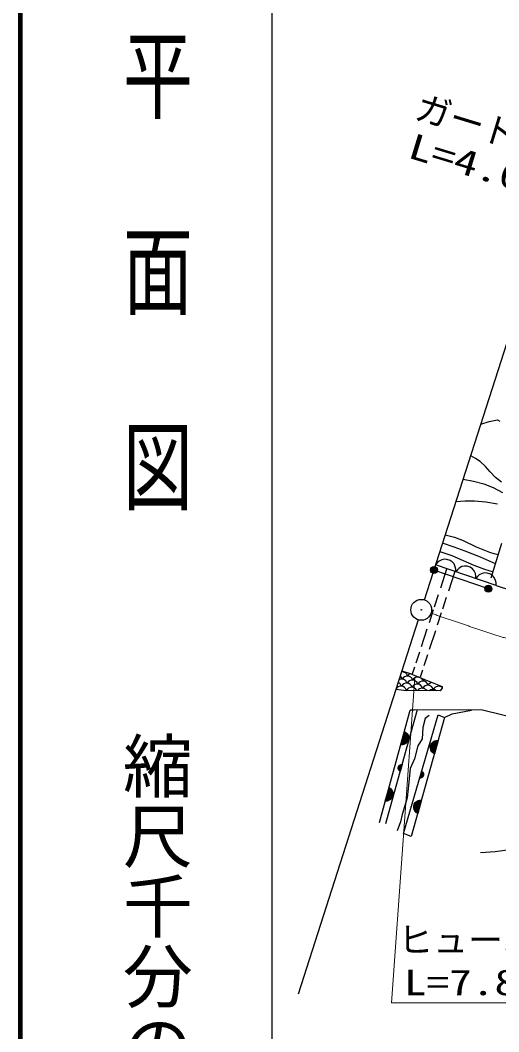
# Model space of a CAD drawing. Units: millimetres, scale not verified. Extents: x 40000 to 680000, y 20000 to 380000.
# Drawn here: x 40000 to 74226, y 269512 to 341798 of the extents above; entities that cross this region are included whole.
import ezdxf
from ezdxf.enums import TextEntityAlignment as Align

# ---------------------------------------------------------------- set-up
doc = ezdxf.new("R2010")
doc.units = ezdxf.units.MM
doc.header["$LTSCALE"] = 1000
doc.linetypes.add('CHAIN', pattern=[18.5, 12, -1.5, 3.5, -1.5])
for name, color, linetype, lineweight in [('M-BGD', 7, 'Continuous', 25), ('M-BGD-HTXT', 7, 'Continuous', 13), ('M-BMK', 2, 'CHAIN', 13), ('M-OTRS', 6, 'Continuous', 25), ('M-TTL', 2, 'Continuous', 140), ('M-TTL-BAND', 7, 'Continuous', 25)]:
    doc.layers.add(name, color=color, linetype=linetype, lineweight=lineweight)
doc.styles.add('@ＭＳ ゴシック', font='')
doc.styles.add('ＭＳ ゴシック', font='')
doc.styles.get('@ＭＳ ゴシック').set_extended_font_data('@MS Gothic')
doc.styles.get('ＭＳ ゴシック').set_extended_font_data('MS Gothic')

# ---------------------------------------------------------------- blocks, each defined once
blk = doc.blocks.new('BUHIN1')
at = {"layer": 'M-BGD'}
blk.add_lwpolyline([(244, 720), (60, 722), (-110, 683), (-316, 596), (-456, 467), (-567, 316), (-643, 93), (-646, -95), (-613, -282), (-502, -476), (-390, -607), (-244, -720)], dxfattribs=at)
blk = doc.blocks.new('BUHIN87')
at = {"layer": 'M-BGD'}
for p, q in [((-442, 185), (475, -65)), ((467, 2), (-401, 239)), ((-349, 289), (445, 73)), ((418, 145), (-284, 337)), ((-210, 381), (374, 222)), ((277, 313), (-82, 411))]:
    blk.add_line(p, q, dxfattribs=at)
blk.add_lwpolyline([(-482, 132), (-414, 232), (-332, 311), (-209, 391), (-88, 420), (36, 426), (185, 385), (289, 318), (379, 231), (444, 99), (476, -11), (482, -132)], close=True, dxfattribs=at)
blk = doc.blocks.new('BUHIN89')
at = {"layer": 'M-BGD'}
for p, q in [((441, -188), (-474, 67)), ((-467, 0), (400, -241)), ((347, -291), (-445, -70)), ((-419, -143), (282, -338)), ((207, -382), (-375, -220)), ((-279, -312), (80, -412))]:
    blk.add_line(p, q, dxfattribs=at)
blk.add_lwpolyline([(482, -134), (412, -234), (331, -313), (207, -393), (85, -421), (-38, -425), (-187, -384), (-291, -316), (-380, -229), (-445, -97), (-476, 13), (-482, 134)], close=True, dxfattribs=at)
blk = doc.blocks.new('BUHIN132')
at = {"layer": 'M-BGD'}
for radius in [249, 220, 191, 161, 132, 97.5, 67.5, 38.8, 7.5]:
    blk.add_circle((0, 0), radius, dxfattribs=at)
blk = doc.blocks.new('BUHIN857')
at = {"layer": 'M-OTRS'}
for radius in [746, 22.5]:
    blk.add_circle((0, 0), radius, dxfattribs=at)

msp = doc.modelspace()

# ---------------------------------------------------------------- linework, layer by layer
at = {"layer": 'M-BGD'}
for p, q in [((68909, 300381), (77855, 328229)), ((73687, 301943), (74449, 304417)), ((73479, 301170), (69593, 302510)), ((74029, 301408), (69710, 302874)), ((70070, 301237), (70517, 302600)), ((71087, 302412), (70621, 300990)), ((69624, 299876), (69913, 300757)), ((74029, 301408), (75145, 301035)), ((70471, 300534), (70202, 299714)), ((69260, 298767), (69559, 299679)), ((70116, 299451), (69826, 298567)), ((68451, 298953), (59883, 272193)), ((68697, 297052), (69108, 298303)), ((69697, 298174), (69255, 296828)), ((68315, 295886), (68569, 296661)), ((69130, 296447), (68872, 295661)), ((67284, 295309), (67887, 295105)), ((67887, 295105), (68497, 294864)), ((68039, 295045), (68217, 295587)), ((68774, 295362), (68609, 294858)), ((68497, 294864), (70175, 294177)), ((66860, 293985), (67620, 293911)), ((70060, 293872), (67620, 293911)), ((70060, 293872), (70175, 294050)), ((70175, 294177), (70175, 294050)), ((65695, 284469), (67895, 292505)), ((67405, 283669), (69896, 292163)), ((68387, 292514), (67659, 289871)), ((68174, 292514), (67895, 292505)), ((67895, 292505), (68174, 292514)), ((73052, 292500), (68174, 292514)), ((69242, 292108), (68951, 291890)), ((69896, 292163), (70351, 291981)), ((70351, 291981), (70897, 292236)), ((70897, 292236), (72279, 292502)), ((77910, 291292), (73052, 292500)), ((70351, 291981), (67968, 283469)), ((68951, 291890), (68805, 291254)), ((68805, 291254), (68751, 290453)), ((67659, 289871), (66131, 284378)), ((68441, 289944), (68205, 289016)), ((68751, 290453), (68441, 289944)), ((67084, 288503), (67034, 288323)), ((67049, 288260), (67130, 288551)), ((67168, 288573), (67071, 288222)), ((67094, 288190), (67204, 288586)), ((67240, 288597), (67119, 288163)), ((67146, 288143), (67273, 288601)), ((68205, 289016), (67896, 288325)), ((67896, 288325), (67805, 287343)), ((68736, 288097), (68602, 287641)), ((68636, 287644), (68763, 288076)), ((68787, 288049), (68672, 287654)), ((68708, 287667), (68810, 288016)), ((68832, 287979), (68747, 287688)), ((68793, 287736), (68846, 287915)), ((67805, 287343), (67677, 286233)), ((67477, 285597), (67314, 285033)), ((67677, 286233), (67477, 285597)), ((67314, 285033), (67186, 284505)), ((67186, 284505), (66968, 283869)), ((67968, 283469), (67405, 283669))]:
    msp.add_line(p, q, dxfattribs=at)
for points in [[(72944, 312942), (73528, 313121), (74139, 313240), (74302, 313147)], [(74412, 308777), (73999, 309121), (73617, 309518), (73271, 309917), (72887, 310268), (72565, 310479), (72216, 310674)], [(71676, 308995), (72427, 308866), (73157, 308679), (73833, 308397), (74498, 308053)], [(74130, 307210), (73312, 307354), (72489, 307438), (71829, 307436), (71161, 307390)], [(73995, 302943), (72928, 303425), (71832, 303853), (71025, 304140), (70207, 304423)], [(70402, 305028), (71049, 304852), (71673, 304621), (72610, 304173), (73570, 303781), (73884, 303693), (74202, 303615)], [(70018, 303834), (70865, 303537), (71689, 303184), (72433, 302845), (73199, 302562), (73505, 302471), (73822, 302381)], [(72924, 282324), (73966, 282402), (75020, 282541), (75539, 282661), (76044, 282839), (76532, 283098), (76994, 283411), (77666, 283908), (78378, 284359), (78956, 284634), (79567, 284857), (80338, 285063), (81133, 285212), (81806, 285308), (82483, 285390)]]:
    msp.add_lwpolyline(points, dxfattribs=at)
for points in [[(67173, 288123), (67123, 288157), (67084, 288198), (67044, 288260), (67029, 288321), (67027, 288382), (67048, 288457), (67082, 288509), (67125, 288554), (67191, 288586), (67246, 288602), (67307, 288604)], [(68710, 288117), (68759, 288082), (68798, 288041), (68837, 287979), (68850, 287917), (68852, 287856), (68830, 287781), (68795, 287730), (68751, 287686), (68685, 287655), (68629, 287639), (68569, 287638)]]:
    msp.add_lwpolyline(points, close=True, dxfattribs=at)
for centre, start, end in [((66921, 294600), 16.40613, 53.87659), ((67326, 294818), 16.40613, 99.62207), ((67681, 294525), 16.40613, 152.34875), ((68086, 294744), 118.64893, 152.34875), ((67225, 293794), 16.40613, 152.34875), ((66870, 294088), 16.40613, 69.23694), ((67276, 294306), 16.40613, 118.50525), ((67630, 294013), 16.40613, 152.34875), ((68035, 294232), 16.40613, 152.34875), ((68390, 293938), 16.40613, 152.34875), ((68440, 294450), 78.5127, 152.34875), ((68795, 294157), 16.40613, 152.34875), ((68440, 294450), 16.40613, 56.98914), ((69149, 293863), 16.40613, 152.34875), ((69200, 294375), 130.88354, 152.34875), ((69554, 294082), 105.98535, 152.34875), ((67985, 293719), 25.86084, 152.34875), ((68744, 293645), 36.18909, 142.02063), ((69504, 293570), 48.19873, 130.01086), ((69909, 293789), 49.73621, 152.34875)]:
    msp.add_arc(centre, 412, start, end, dxfattribs=at)
at = {"layer": 'M-BGD-HTXT'}
for p, q in [((68216, 294838), (66551, 271584)), ((66551, 271584), (86224, 271584))]:
    msp.add_line(p, q, dxfattribs=at)
at = {"layer": 'M-BMK'}
msp.add_arc((151252, 535637), 250000, 250.88551, 253.12779, dxfattribs=at)
at = {"layer": 'M-TTL'}
msp.add_line((40000, 380000), (40000, 20000), dxfattribs=at)
at = {"layer": 'M-TTL-BAND'}
msp.add_line((58000, 370000), (58000, 20000), dxfattribs=at)

# ---------------------------------------------------------------- block references
at = {"rotation": 269.94175}
for name, p in [('BUHIN1', (70429, 302629)), ('BUHIN132', (69593, 302510)), ('BUHIN1', (71869, 302141)), ('BUHIN1', (73309, 301652)), ('BUHIN132', (73479, 301170)), ('BUHIN857', (68680, 299667)), ('BUHIN87', (67345, 290496)), ('BUHIN89', (69755, 289853)), ('BUHIN87', (66245, 286478)), ('BUHIN89', (68564, 285597))]:
    msp.add_blockref(name, p, dxfattribs=at)

# ---------------------------------------------------------------- texts
at = {"layer": 'M-BGD-HTXT', "style": 'ＭＳ ゴシック'}
msp.add_text('ガードレール', height=1833, rotation=343.1, dxfattribs=at).set_placement((67948, 334273), align=Align.BOTTOM_LEFT)
at = {"layer": 'M-BGD-HTXT', "style": 'ＭＳ ゴシック', "width": 1.35}
msp.add_text('L=4.0', height=1833, rotation=343.1, dxfattribs=at).set_placement((67460, 331484), align=Align.BOTTOM_LEFT)
at = {"layer": 'M-BGD-HTXT', "style": 'ＭＳ ゴシック'}
msp.add_text('ヒューム管', height=1833, dxfattribs=at).set_placement((67029, 274618), align=Align.BOTTOM_LEFT)
at = {"layer": 'M-BGD-HTXT', "style": 'ＭＳ ゴシック', "width": 1.3}
msp.add_text('L=7.8 φ600 ', height=1833, dxfattribs=at).set_placement((67434, 271578), align=Align.BOTTOM_LEFT)
at = {"layer": 'M-TTL-BAND', "style": '@ＭＳ ゴシック', "width": 1.4}
msp.add_text('平  面  図', height=3666, rotation=270, dxfattribs=at).set_placement((49777, 306475), align=Align.MIDDLE_RIGHT)
at = {"layer": 'M-TTL-BAND', "style": '@ＭＳ ゴシック'}
msp.add_text('縮尺千分の一', height=3666, rotation=270, dxfattribs=at).set_placement((49777, 261030), align=Align.MIDDLE_RIGHT)

doc.saveas('drawing.dxf')
